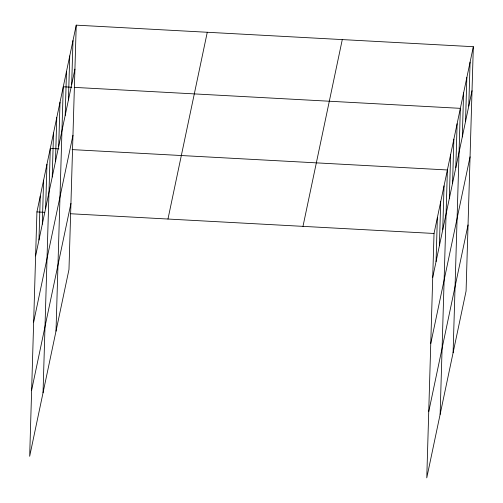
<?xml version="1.0" encoding="UTF-8"?>
<svg xmlns="http://www.w3.org/2000/svg" width="503" height="503" viewBox="0 0 503 503"><rect width="100%" height="100%" fill="white"/><g stroke="black" fill="none" stroke-linecap="round" stroke-linejoin="round"><path stroke-width="0.75" d="M76.23 25.15L36.926 211.92L29.671 456.296L68.974 269.526L76.23 25.15L473.329 46.704L466.074 291.08L426.77 477.85L434.026 233.474L473.329 46.704M38.964 240.025L40.265 196.044M42.302 224.149L43.61 180.168M45.641 208.273L46.949 164.292M43.038 392.793L50.287 148.416L58.87 148.882M52.224 176.987L53.532 133.012M55.468 161.582L56.776 117.601M58.713 146.172L60.014 102.191M56.009 331.163L63.259 86.786L71.841 87.252M65.195 115.357L66.503 71.376M68.439 99.946L69.747 55.965M71.684 84.535L72.985 40.561M436.057 261.579L437.365 217.598M439.402 245.703L440.703 201.722M442.741 229.827L444.048 185.846M440.131 414.346L447.387 169.97L72.13 149.605M449.324 198.54L450.631 154.566M452.568 183.136L453.869 139.155M455.812 167.725L457.114 123.744M453.102 352.716L460.358 108.34L74.18 87.377M462.295 136.91L463.603 92.929M465.539 121.5L466.841 77.519M468.777 106.089L470.085 62.114M35.619 255.901L74.922 69.131M33.657 322.033L72.96 135.257M31.632 390.165L70.942 203.394M167.971 219.031L207.274 32.261M302.982 226.363L342.285 39.592M432.718 277.455L472.021 90.685M430.757 343.587L470.06 156.81M428.732 411.718L468.035 224.948M36.926 211.92L44.723 212.341M70.464 213.744L434.026 233.474"/></g></svg>
